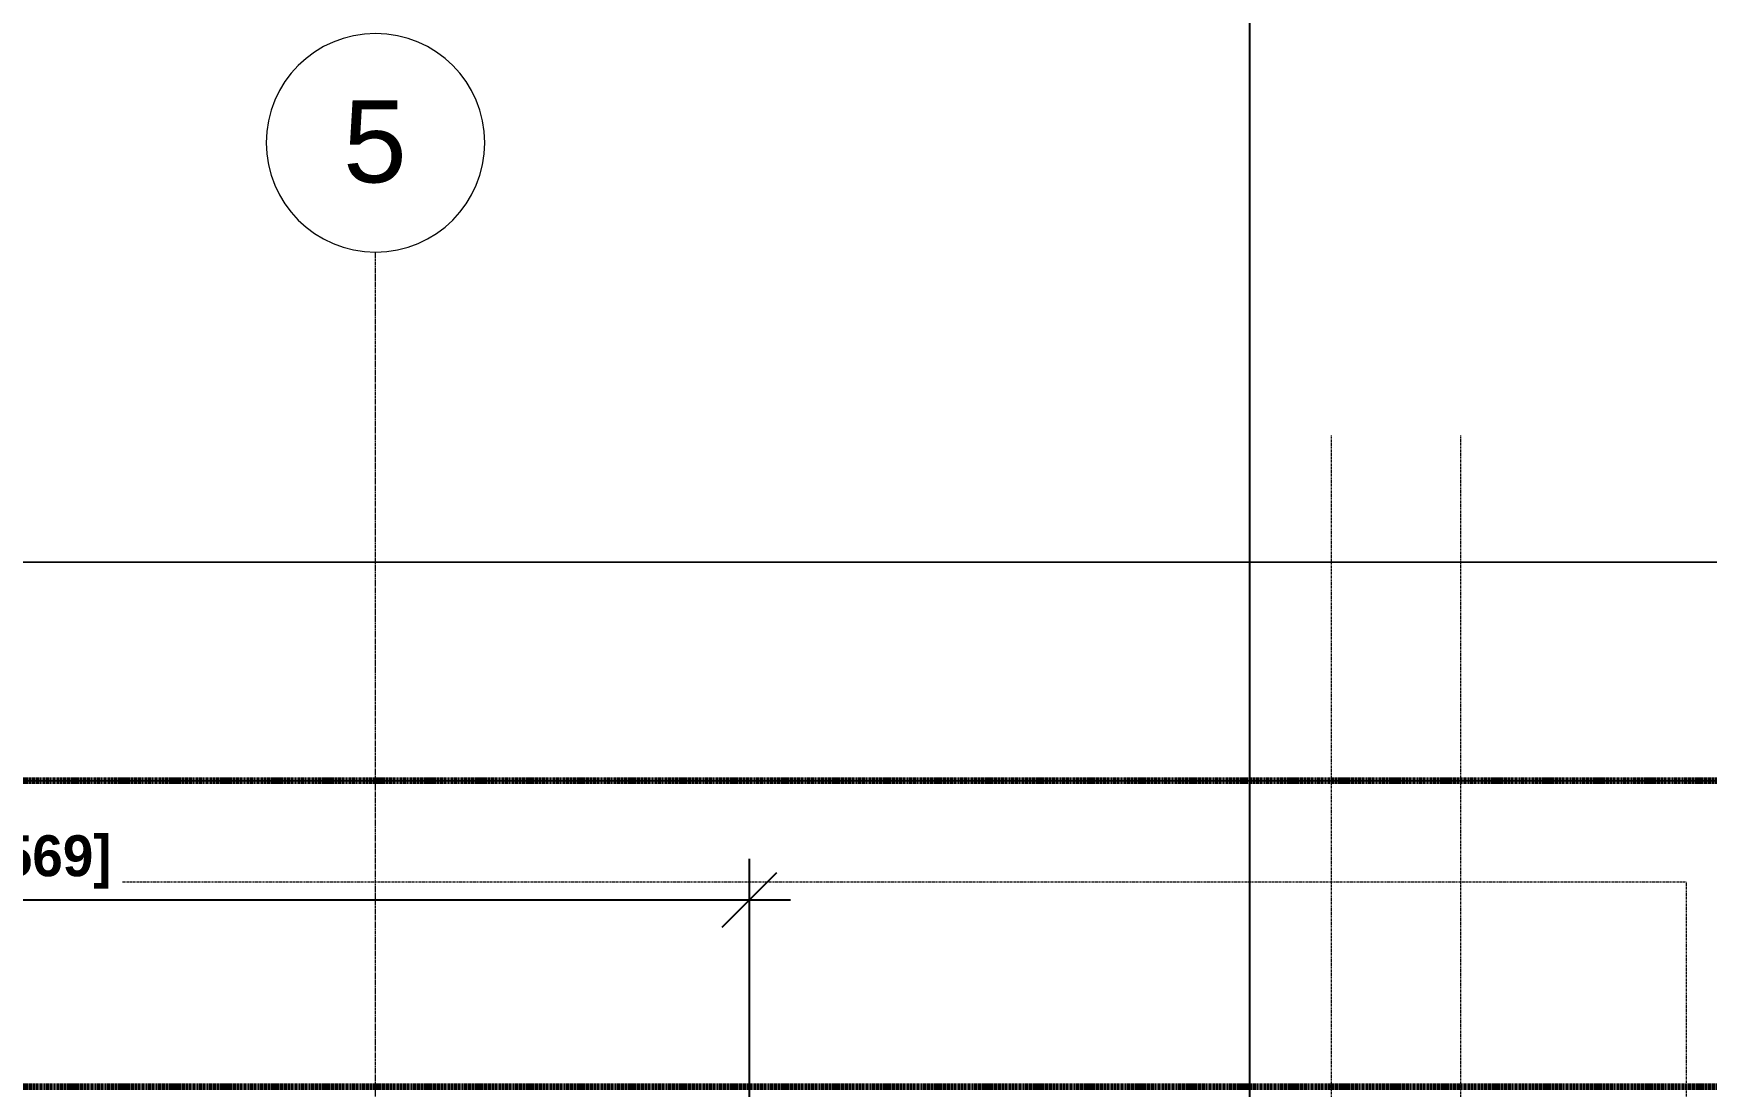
# Model space of a CAD drawing. Extents: x -4294 to -464, y 9706 to 12475.
# Drawn here: x -2267.2 to -1807.9, y 12184.6 to 12473.7 of the extents above; entities that cross this region are included whole.
import ezdxf

# ---------------------------------------------------------------- set-up
doc = ezdxf.new("R2010")
doc.units = 0
for name, pattern in [('Aligning Line 1_8_', [0.25, 0.125, -0.125]), ('Double Dash 3_8_', [1, 0.375, -0.125, 0.125, -0.125, 0.125, -0.125]), ('Grid Line 1_2_', [0.875, 0.5, -0.125, 0.125, -0.125])]:
    doc.linetypes.add(name, pattern=pattern)
for name, color, linetype, lineweight in [('0-1', 7, 'Continuous', 5), ('0-3', 147, 'Aligning Line 1_8_', 9), ('0-4', 165, 'Continuous', 5), ('A-ANNO-DIMS', 211, 'Continuous', 9), ('C-PROP-LINE-1', 170, 'Double Dash 3_8_', 140), ('C-TOPO', 7, 'Continuous', 9), ('G-ANNO-SYMB', 111, 'Aligning Line 1_8_', 9), ('G-ANNO-SYMB-1', 147, 'Aligning Line 1_8_', 9), ('S-GRID-1', 1, 'Grid Line 1_2_', 9), ('S-GRID-IDEN', 1, 'Continuous', 9), ('S-GRID-IDEN-1', 147, 'Continuous', 9)]:
    doc.layers.add(name, color=color, linetype=linetype, lineweight=lineweight)
doc.styles.add('Arial', font='Arial.ttf', dxfattribs={"height": 22.5})
doc.styles.add('Century Gothic_B', font='Gothicb.ttf', dxfattribs={"height": 11.25})
doc.dimstyles.new('OD__1__Tol__', dxfattribs={"dimscale": 12, "dimtxt": 11.746893, "dimasz": 1.25, "dimexe": 0.9375, "dimexo": 0.625, "dimgap": 0.15625, "dimtad": 1, "dimdec": 0, "dimzin": 3, "dimdsep": 46, "dimlunit": 4, "dimtxsty": 'Century Gothic_B', "dimblk1": 'OBLIQUE', "dimblk2": 'OBLIQUE', "dimsah": 1, "dimcen": 0.09, "dimdle": 0.9375, "dimazin": 0, "dimtfac": 1, "dimtdec": 4, "dimtix": 1, "dimtmove": 0, "dimatfit": 3, "dimfxl": 1, "dimtvp": 1, "dimtfill": 1, "dimfrac": 2, "dimtolj": 1, "dimtzin": 0, "dimarcsym": 2})

# ---------------------------------------------------------------- blocks, each defined once
blk = doc.blocks.new('CTR - 1st Phase - Unit Layouts_rvt-1-FLOOR PLAN - 2ND FLOOR')
at = {"layer": 'G-ANNO-SYMB-1'}
for q in [(-4009.53, 12240.75), (-1813.52, 9846.28)]:
    blk.add_line((-1813.52, 12240.75), q, dxfattribs=at)
blk = doc.blocks.new('CTR  - Topography_rvt-1-FLOOR PLAN - 2ND FLOOR')
at = {"layer": 'C-TOPO'}
for p, q in [((-2407.53, 12328.59), (-2183.21, 12328.59)), ((-2183.21, 12328.59), (-2407.53, 12328.59)), ((-2183.21, 12328.59), (-2106.94, 12328.59)), ((-2106.94, 12328.59), (-2183.21, 12328.59)), ((-2106.94, 12328.59), (-1969.36, 12328.59)), ((-1969.36, 12328.59), (-2106.94, 12328.59)), ((-1969.36, 12328.59), (-1880.52, 12328.59)), ((-1880.52, 12328.59), (-1969.36, 12328.59)), ((-1880.52, 12328.59), (-1801.13, 12328.59)), ((-1801.13, 12328.59), (-1880.52, 12328.59)), ((-2195.79, 12268.59), (-2313.65, 12268.59)), ((-2313.65, 12268.59), (-2195.79, 12268.59)), ((-2117.18, 12268.59), (-2195.79, 12268.59)), ((-2195.79, 12268.59), (-2117.18, 12268.59)), ((-1975.39, 12268.59), (-2117.18, 12268.59)), ((-2117.18, 12268.59), (-1975.39, 12268.59)), ((-1883.83, 12268.59), (-1975.39, 12268.59)), ((-1975.39, 12268.59), (-1883.83, 12268.59)), ((-1802, 12268.59), (-1883.83, 12268.59)), ((-1883.83, 12268.59), (-1802, 12268.59))]:
    blk.add_line(p, q, dxfattribs=at)
blk = doc.blocks.new('Family - ___-1878357-FLOOR PLAN - 2ND FLOOR')
at = {"layer": 'C-PROP-LINE-1'}
for p, q in [((-3989.61, 12268.69), (-629.56, 12268.69)), ((-3929.52, 12184.69), (-712.51, 12184.69))]:
    blk.add_line(p, q, dxfattribs=at)
blk = doc.blocks.new('Grid - Grid Head - Circle-50561-FLOOR PLAN - 2ND FLOOR')
at = {"layer": 'S-GRID-IDEN-1'}
for start, end in [(360, 180), (180, 360)]:
    blk.add_arc((0, 0), 0.25, start, end, dxfattribs=at)
blk = doc.blocks.new('CTR - 1st Phase - Shell_rvt-1-FLOOR PLAN - 2ND FLOOR')
at = {"layer": 'G-ANNO-SYMB-1'}
blk.add_line((-1910.96, 12363.38), (-1910.96, 9706.24), dxfattribs=at)
at = {"layer": 'S-GRID-1'}
blk.add_line((-2173.32, 9836.18), (-2173.32, 12413.74), dxfattribs=at)
at = {"layer": '0-3'}
blk.add_blockref('Family - ___-1878357-FLOOR PLAN - 2ND FLOOR', (0, 0), dxfattribs=at)
at = {"layer": '0-4', "xscale": 120, "yscale": 120, "zscale": 120}
blk.add_blockref('Grid - Grid Head - Circle-50561-FLOOR PLAN - 2ND FLOOR', (-2173.32, 12443.74), dxfattribs=at)
at = {"layer": 'S-GRID-IDEN', "insert": (-2182.24, 12455.35), "char_height": 22.5, "width": 21.21, "attachment_point": 1, "style": 'Arial'}
blk.add_mtext('5', dxfattribs=at)
blk = doc.blocks.new('_Oblique')
at = {"color": 0, "linetype": 'ByBlock', "lineweight": -2}
blk.add_line((-0.5, -0.5), (0.5, 0.5), dxfattribs=at)
blk = doc.blocks.new('DIMBLOCK22-FLOOR PLAN - 2ND FLOOR')
at = {"layer": 'A-ANNO-DIMS', "color": 0, "lineweight": -2}
for p, q in [((-2526.14, 12083.96), (-2526.14, 12247.11)), ((-2070.67, 12121.65), (-2070.67, 12247.11)), ((-2537.39, 12235.86), (-2059.42, 12235.86))]:
    blk.add_line(p, q, dxfattribs=at)
at = {"layer": 'Defpoints', "color": 0}
for p in [(-2070.67, 12235.86), (-2070.67, 12114.15), (-2526.14, 12076.46)]:
    blk.add_point(p, dxfattribs=at)
at = {"layer": 'A-ANNO-DIMS', "color": 0, "lineweight": -2, "xscale": 15, "yscale": 15, "zscale": 15, "rotation": 180}
blk.add_blockref('_Oblique', (-2526.14, 12235.86), dxfattribs=at)
at = {"layer": 'A-ANNO-DIMS', "color": 0, "lineweight": -2, "xscale": 15, "yscale": 15, "zscale": 15}
blk.add_blockref('_Oblique', (-2070.67, 12235.86), dxfattribs=at)
at = {"layer": 'A-ANNO-DIMS', "color": 0, "insert": (-2298.4, 12246.3), "char_height": 11.25, "attachment_point": 5, "style": 'Century Gothic_B', "bg_fill": 3, "box_fill_scale": 1.25, "bg_fill_color": 257, "bg_fill_transparency": 0}
blk.add_mtext('\\A1;37\'-11" [11569]', dxfattribs=at)

msp = doc.modelspace()

# ---------------------------------------------------------------- linework, layer by layer
msp.add_xline((-1933.3237, 12243.0505), (0, 1))
at = {"layer": 'G-ANNO-SYMB'}
msp.add_line((-1875.4984, 12363.3839), (-1875.4984, 9706.2403), dxfattribs=at)

# ---------------------------------------------------------------- block references
at = {"layer": '0-1'}
for name in ['CTR - 1st Phase - Shell_rvt-1-FLOOR PLAN - 2ND FLOOR', 'CTR  - Topography_rvt-1-FLOOR PLAN - 2ND FLOOR', 'CTR - 1st Phase - Unit Layouts_rvt-1-FLOOR PLAN - 2ND FLOOR']:
    msp.add_blockref(name, (0, 0), dxfattribs=at)

# ---------------------------------------------------------------- next in the draw order: dimensions: what is measured, and where the dimension line sits
at = {"layer": 'A-ANNO-DIMS'}
dim = msp.add_linear_dim(base=(-2070.6737, 12235.857), p1=(-2526.1362, 12076.4644), p2=(-2070.6737, 12114.1519), dimstyle='OD__1__Tol__', override={"dimpost": '<>', "dimfxl": 457.019077}, dxfattribs=at)
dim.commit()
dim.dimension.update_dxf_attribs({"geometry": 'DIMBLOCK22-FLOOR PLAN - 2ND FLOOR', "text_midpoint": (-2298.405, 12246.3034)})

doc.saveas('drawing.dxf')
